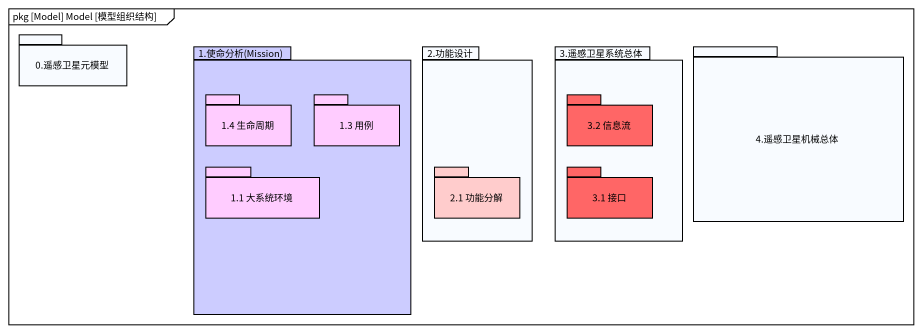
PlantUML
@startuml
mainframe pkg [Model] Model [模型组织结构]
package "0.遥感卫星元模型" as p0_遥感卫星元模型 {
}
package "1.使命分析(Mission)" as p1_使命分析_Mission #CCCCFF {
  package "1.4 生命周期" as p1_4_生命周期 #FFCCFF {
  }
  package "1.3 用例" as p1_3_用例 #FFCCFF {
  }
  package "1.1 大系统环境" as p1_1_大系统环境 #FFCCFF {
  }
}
package "2.功能设计" as p2_功能设计 {
  package "2.1 功能分解" as p2_1_功能分解 #FFCCCC {
  }
}
package "3.遥感卫星系统总体" as p3_遥感卫星系统总体 {
  package "3.2 信息流" as p3_2_信息流 #FF6666 {
  }
  package "3.1 接口" as p3_1_接口 #FF6666 {
  }
}
package "4.遥感卫星机械总体" as p4_遥感卫星机械总体 {
}
@enduml
